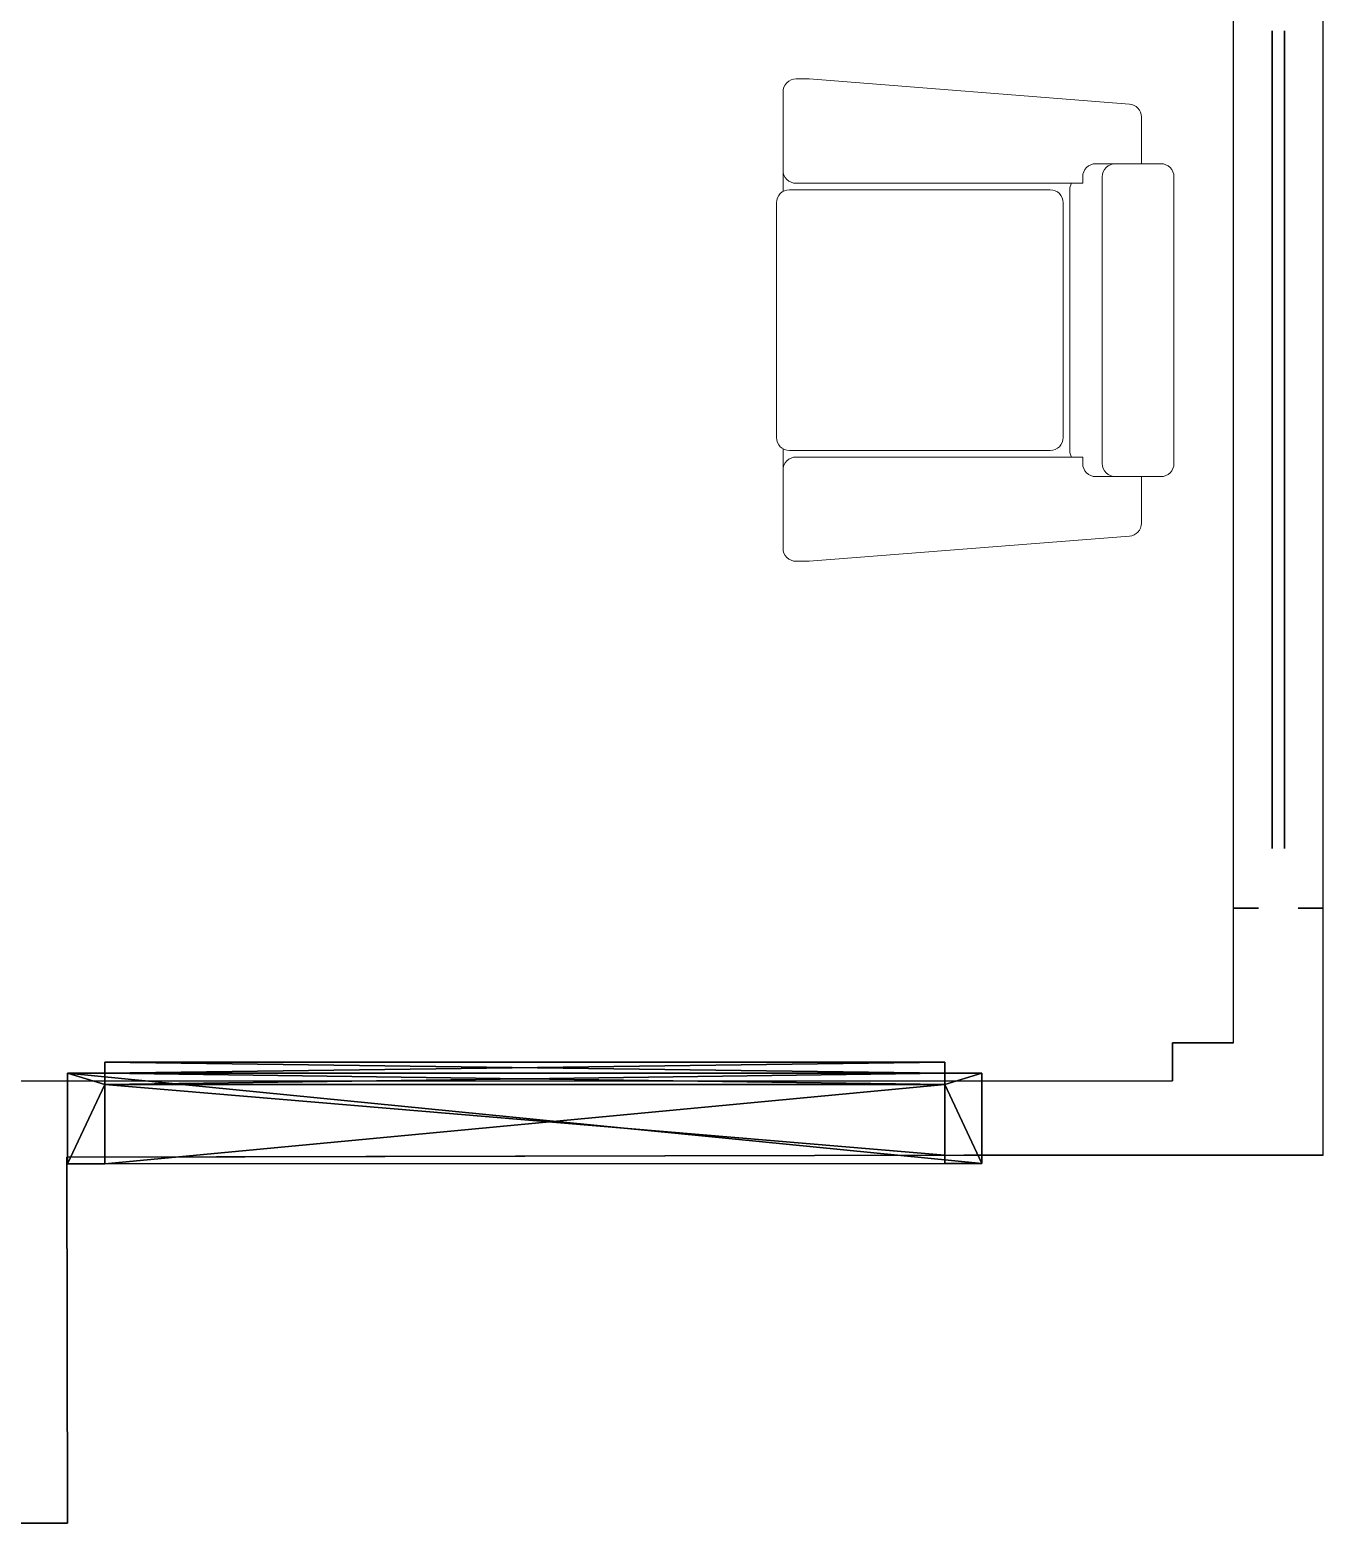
# Model space of a CAD drawing. Header units: metres. Extents: x -0.1 to 64.1, y -0.2 to 39.7.
# Drawn here: x 57.798 to 60.401, y 0 to 3.005 of the extents above; entities that cross this region are included whole.
import ezdxf

# ---------------------------------------------------------------- set-up
doc = ezdxf.new("R2010")
doc.units = ezdxf.units.M
doc.header["$LTSCALE"] = 0.2
doc.layers.add('DLX_CONT', color=7, linetype='Continuous', true_color=0x969696)
doc.layers.add('Muebles', color=9, linetype='Continuous', lineweight=5)
doc.layers.get('0').off()

# ---------------------------------------------------------------- blocks, each defined once
blk = doc.blocks.new('881_0_2')
mesh = blk.add_polyface()
corners = [(0.8226, -0.0125, 0.88), (-0.8226, -0.0125, -0.88), (0.8226, -0.0125, -0.88), (-0.8226, -0.0125, -0.88), (0.8226, -0.0125, 0.88), (-0.8226, -0.0125, 0.88), (-0.8226, 0.0125, -0.88), (0.8226, 0.0125, 0.88), (0.8226, 0.0125, -0.88), (0.8226, 0.0125, 0.88), (-0.8226, 0.0125, -0.88), (-0.8226, 0.0125, 0.88)]
mesh.append_faces([[corners[k] for k in face] for face in [(0, 1, 2), (3, 4, 5), (6, 7, 8), (9, 10, 11)]])
blk = doc.blocks.new('953_0_0')
mesh = blk.add_polyface()
corners = [(-0.8454, -0.0909, 0.925), (0.8454, -0.0684, 0.925), (0.8454, -0.0909, 0.925), (0.8454, -0.0684, 0.925), (-0.8454, -0.0909, 0.925), (-0.8454, -0.0684, 0.925), (0.8454, -0.0909, 0.925), (0.8454, -0.0684, -1), (0.8454, -0.0909, -1), (0.8454, -0.0684, -1), (0.8454, -0.0909, 0.925), (0.8454, -0.0684, 0.925), (-0.8454, -0.0909, -1), (-0.8454, -0.0684, 0.925), (-0.8454, -0.0909, 0.925), (-0.8454, -0.0684, 0.925), (-0.8454, -0.0909, -1), (-0.8454, -0.0684, -1)]
mesh.append_faces([[corners[k] for k in face] for face in [(0, 1, 2), (3, 4, 5), (6, 7, 8), (9, 10, 11), (12, 13, 14), (15, 16, 17)]])
blk = doc.blocks.new('953_0_1')
mesh = blk.add_polyface()
corners = [(-0.8454, -0.0684, -1), (-0.8454, -0.0909, 0.925), (-0.8454, -0.0684, 0.925), (-0.8454, -0.0909, 0.925), (-0.8454, -0.0684, -1), (-0.8454, -0.0909, -1), (0.8454, -0.0909, 0.925), (-0.8454, -0.0684, 0.925), (-0.8454, -0.0909, 0.925), (-0.8454, -0.0684, 0.925), (0.8454, -0.0909, 0.925), (0.8454, -0.0684, 0.925), (0.8454, -0.0684, 0.925), (0.8454, -0.0909, -1), (0.8454, -0.0684, -1), (0.8454, -0.0909, -1), (0.8454, -0.0684, 0.925), (0.8454, -0.0909, 0.925)]
mesh.append_faces([[corners[k] for k in face] for face in [(0, 1, 2), (3, 4, 5), (6, 7, 8), (9, 10, 11), (12, 13, 14), (15, 16, 17)]])
blk = doc.blocks.new('953_0_2')
mesh = blk.add_polyface()
corners = [(-0.9204, 0.0909, 1), (0.9204, -0.0909, 1), (0.9204, 0.0909, 1), (0.9204, -0.0909, 1), (-0.9204, 0.0909, 1), (-0.9204, -0.0909, 1), (0.9204, 0.0909, 1), (0.9204, -0.0909, -1), (0.9204, 0.0909, -1), (0.9204, -0.0909, -1), (0.9204, 0.0909, 1), (0.9204, -0.0909, 1), (-0.9204, 0.0909, -1), (-0.9204, -0.0909, 1), (-0.9204, 0.0909, 1), (-0.9204, -0.0909, 1), (-0.9204, 0.0909, -1), (-0.9204, -0.0909, -1), (0.8454, -0.0684, -1), (0.9204, 0.0909, -1), (0.9204, -0.0909, -1), (0.8454, -0.0684, -1), (0.9204, -0.0909, -1), (0.8454, -0.0909, -1), (0.9204, 0.0909, -1), (0.8454, -0.0684, -1), (0.8454, 0.0909, -1), (-0.9204, 0.0909, -1), (-0.8454, -0.0684, -1), (-0.9204, -0.0909, -1), (-0.9204, -0.0909, -1), (-0.8454, -0.0684, -1), (-0.8454, -0.0909, -1), (-0.8454, -0.0684, -1), (-0.9204, 0.0909, -1), (-0.8454, 0.0909, -1), (-0.9204, 0.0909, 1), (-0.8454, 0.0909, 0.925), (-0.9204, 0.0909, -1), (-0.9204, 0.0909, -1), (-0.8454, 0.0909, 0.925), (-0.8454, 0.0909, -1), (0.9204, 0.0909, 1), (-0.8454, 0.0909, 0.925), (-0.9204, 0.0909, 1), (0.9204, 0.0909, 1), (0.8454, 0.0909, 0.925), (-0.8454, 0.0909, 0.925), (0.9204, 0.0909, -1), (0.8454, 0.0909, 0.925), (0.9204, 0.0909, 1), (0.8454, 0.0909, 0.925), (0.9204, 0.0909, -1), (0.8454, 0.0909, -1), (-0.8454, -0.0909, 0.925), (-0.9204, -0.0909, 1), (-0.9204, -0.0909, -1), (-0.8454, -0.0909, 0.925), (-0.9204, -0.0909, -1), (-0.8454, -0.0909, -1), (-0.8454, -0.0909, 0.925), (0.9204, -0.0909, 1), (-0.9204, -0.0909, 1), (0.8454, -0.0909, 0.925), (0.9204, -0.0909, 1), (-0.8454, -0.0909, 0.925), (0.8454, -0.0909, 0.925), (0.9204, -0.0909, -1), (0.9204, -0.0909, 1), (0.9204, -0.0909, -1), (0.8454, -0.0909, 0.925), (0.8454, -0.0909, -1), (0.8454, 0.0909, 0.925), (-0.8454, -0.0684, 0.925), (-0.8454, 0.0909, 0.925), (-0.8454, -0.0684, 0.925), (0.8454, 0.0909, 0.925), (0.8454, -0.0684, 0.925), (0.8454, 0.0909, -1), (0.8454, -0.0684, 0.925), (0.8454, 0.0909, 0.925), (0.8454, -0.0684, 0.925), (0.8454, 0.0909, -1), (0.8454, -0.0684, -1), (-0.8454, 0.0909, 0.925), (-0.8454, -0.0684, -1), (-0.8454, 0.0909, -1), (-0.8454, -0.0684, -1), (-0.8454, 0.0909, 0.925), (-0.8454, -0.0684, 0.925)]
mesh.append_faces([[corners[k] for k in face] for face in [(0, 1, 2), (3, 4, 5), (6, 7, 8), (9, 10, 11), (12, 13, 14), (15, 16, 17), (18, 19, 20), (21, 22, 23), (24, 25, 26), (27, 28, 29), (30, 31, 32), (33, 34, 35), (36, 37, 38), (39, 40, 41), (42, 43, 44), (45, 46, 47), (48, 49, 50), (51, 52, 53), (54, 55, 56), (57, 58, 59), (60, 61, 62), (63, 64, 65), (66, 67, 68), (69, 70, 71), (72, 73, 74), (75, 76, 77), (78, 79, 80), (81, 82, 83), (84, 85, 86), (87, 88, 89)]])
blk = doc.blocks.new('953_0_3')
mesh = blk.add_polyface()
corners = [(0.8454, -0.1134, 0.925), (-0.8454, -0.0909, 0.925), (-0.8454, -0.1134, 0.925), (-0.8454, -0.0909, 0.925), (0.8454, -0.1134, 0.925), (0.8454, -0.0909, 0.925), (-0.8454, -0.1134, 0.925), (-0.8454, -0.0909, -1), (-0.8454, -0.1134, -1), (-0.8454, -0.0909, -1), (-0.8454, -0.1134, 0.925), (-0.8454, -0.0909, 0.925)]
mesh.append_faces([[corners[k] for k in face] for face in [(0, 1, 2), (3, 4, 5), (6, 7, 8), (9, 10, 11)]])
blk = doc.blocks.new('953_0_4')
mesh = blk.add_polyface()
corners = [(0.8454, -0.1134, -1), (0.8454, -0.0909, 0.925), (0.8454, -0.1134, 0.925), (0.8454, -0.0909, 0.925), (0.8454, -0.1134, -1), (0.8454, -0.0909, -1), (-0.8454, -0.0909, -1), (0.8454, -0.0909, -1), (-0.8454, -0.1134, -1), (-0.8454, -0.1134, -1), (0.8454, -0.0909, -1), (0.8454, -0.1134, -1), (-0.8454, -0.0909, -1), (0.8454, -0.0684, -1), (0.8454, -0.0909, -1), (0.8454, -0.0684, -1), (-0.8454, -0.0909, -1), (-0.8454, -0.0684, -1), (-0.8454, -0.0684, -1), (0.8454, -0.0684, 0.925), (0.8454, -0.0684, -1), (0.8454, -0.0684, 0.925), (-0.8454, -0.0684, -1), (-0.8454, -0.0684, 0.925)]
mesh.append_faces([[corners[k] for k in face] for face in [(0, 1, 2), (3, 4, 5), (6, 7, 8), (9, 10, 11), (12, 13, 14), (15, 16, 17), (18, 19, 20), (21, 22, 23)]])
blk = doc.blocks.new('953_0_5')
mesh = blk.add_polyface()
corners = [(-0.8454, -0.1134, 0.925), (0.8454, -0.1134, -1), (0.8454, -0.1134, 0.925), (0.8454, -0.1134, -1), (-0.8454, -0.1134, 0.925), (-0.8454, -0.1134, -1)]
mesh.append_faces([[corners[k] for k in face] for face in [(0, 1, 2), (3, 4, 5)]])
blk = doc.blocks.new('sl17-1pl')
at = {"layer": 'Muebles', "ltscale": 0.5}
for points in [[(-0.0656, 0.3148), (-0.0656, 0.4085, 0.39147), (-0.0898, 0.4347), (-0.7344, 0.4852), (-0.7607, 0.4852, 0.414214), (-0.7869, 0.459), (-0.7869, 0.2588)], [(-0.7869, 0.3016, 0.414214), (-0.7607, 0.2754), (-0.1836, 0.2754), (-0.1836, 0.2885, -0.414214), (-0.1574, 0.3148), (-0.0262, 0.3148, -0.414214), (0, 0.2885), (0, -0.2885, -0.414214), (-0.0262, -0.3148), (-0.1574, -0.3148, -0.414214), (-0.1836, -0.2885), (-0.1836, -0.2754), (-0.7607, -0.2754, 0.414214), (-0.7869, -0.3016)], [(-0.118, -0.3148, -0.414214), (-0.1443, -0.2885), (-0.1443, 0.2885, -0.414214), (-0.118, 0.3148)], [(-0.2063, -0.2754, -0.131652), (-0.2098, -0.2623), (-0.2098, 0.2623, -0.131652), (-0.2063, 0.2754)], [(-0.7869, -0.2588), (-0.7869, -0.459, 0.414214), (-0.7607, -0.4852), (-0.7344, -0.4852), (-0.0898, -0.4347, 0.39147), (-0.0656, -0.4085), (-0.0656, -0.3148)]]:
    blk.add_lwpolyline(points, format="xyb", dxfattribs=at)
blk.add_lwpolyline([(-0.2492, 0.2623), (-0.7738, 0.2623, 0.414214), (-0.8, 0.2361), (-0.8, -0.2361, 0.414214), (-0.7738, -0.2623), (-0.2492, -0.2623, 0.414214), (-0.223, -0.2361), (-0.223, 0.2361, 0.414214)], format="xyb", close=True, dxfattribs=at)

msp = doc.modelspace()

# ---------------------------------------------------------------- linework, layer by layer
at = {"layer": 'DLX_CONT'}
for points in [[(60.4014, 0.7405, 0), (60.4014, 12.8643, 0)], [(60.4014, 0.7405, 0), (60.4014, 12.8643, 0)], [(60.2208, 0.9661, 0), (60.2205, 5.5836, 0)], [(60.2208, 0.9661, 0), (60.2205, 5.5836, 0)], [(60.0984, 0.8901, 0), (60.0984, 0.9661, 0)], [(60.0984, 0.9661, 0), (60.2208, 0.9661, 0)], [(60.0984, 0.8901, 0), (60.0984, 0.9661, 0)], [(60.0984, 0.9661, 0), (60.2208, 0.9661, 0)], [(57.724, 0.89, 0), (57.874, 0.89, 0)], [(57.724, 0.89, 0), (57.874, 0.89, 0)], [(57.874, 0.89, 0), (60.0984, 0.8901, 0)], [(57.874, 0.89, 0), (60.0984, 0.8901, 0)], [(57.8728, 0.7361, 0), (59.6781, 0.7405, 0)], [(57.8728, 0.7361, 0), (59.6781, 0.7405, 0)], [(57.874, 0, 0), (57.8728, 0.7361, 0)], [(57.874, 0, 0), (57.8728, 0.7361, 0)], [(59.6781, 0.7405, 0), (60.4014, 0.7405, 0)], [(59.6781, 0.7405, 0), (60.4014, 0.7405, 0)], [(55.8086, 0, 0), (57.874, 0, 0)], [(55.8086, 0, 0), (57.874, 0, 0)]]:
    msp.add_polyline3d(points, dxfattribs=at)

# ---------------------------------------------------------------- block references
msp.add_blockref('sl17-1pl', (60.1012, 2.4205, 2.6))
for name, p, rotation in [('881_0_2', (60.3111, 2.1798, 1), 89.99999999999999), ('953_0_2', (58.7944, 0.8142, 1), 180.0027688022929), ('953_0_3', (58.7944, 0.8142, 1), 180.0027688022929), ('953_0_4', (58.7944, 0.8142, 1), 180.0027688022929), ('953_0_5', (58.7944, 0.8142, 1), 180.0027688022929), ('953_0_0', (58.7944, 0.8142, 1), 180.0027688022929), ('953_0_1', (58.7944, 0.8142, 1), 180.0027688022929)]:
    msp.add_blockref(name, p, dxfattribs=dict(at, rotation=rotation))

# ---------------------------------------------------------------- meshes
mesh = msp.add_polyface(dxfattribs=at)
corners = [(55.8086, 0.742, 2.8), (55.8086, 0), (55.8086, 0, 2.8), (55.8086, 0), (55.8086, 0.742, 2.8), (55.8086, 0.742), (52.9098, 8.7283, 2.8), (52.9043, 0.7405), (52.9043, 0.7405, 2.8), (52.9043, 0.7405), (52.9098, 8.7283, 2.8), (52.9098, 8.7283), (56.6253, 8.7283, 2.8), (52.9098, 8.7283), (52.9098, 8.7283, 2.8), (52.9098, 8.7283), (56.6253, 8.7283, 2.8), (56.6253, 8.7283), (56.6245, 9.7284, 2.8), (56.6253, 8.7283), (56.6253, 8.7283, 2.8), (56.6253, 8.7283), (56.6245, 9.7284, 2.8), (56.6245, 9.7284), (54.0003, 9.7284), (55.9839, 9.7284, 2.3), (54.0003, 9.7284, 2.8), (56.6244, 9.7284, 2.3), (56.6245, 9.7284), (56.6245, 9.7284, 2.8), (56.6244, 9.7284, 0.8), (56.6245, 9.7284), (56.6244, 9.7284, 2.3), (54.0003, 9.7284, 2.8), (56.6244, 9.7284, 2.3), (56.6245, 9.7284, 2.8), (54.0003, 9.7284, 2.8), (55.9839, 9.7284, 2.3), (56.6244, 9.7284, 2.3), (54.0003, 9.7284), (55.9839, 9.7284, 0.8), (55.9839, 9.7284, 2.3), (56.6245, 9.7284), (55.9839, 9.7284, 0.8), (54.0003, 9.7284), (55.9839, 9.7284, 0.8), (56.6245, 9.7284), (56.6244, 9.7284, 0.8), (54.0003, 9.7284), (54.0003, 11.7003, 0.8), (54.0003, 12.2874), (54.0003, 12.2874, 2.8), (54.0003, 10.2519, 2.3), (54.0003, 9.7284, 2.8), (54.0003, 12.2874, 2.8), (54.0003, 11.7003, 2.3), (54.0003, 10.2519, 2.3), (54.0003, 10.2519, 2.3), (54.0003, 9.7284), (54.0003, 9.7284, 2.8), (54.0003, 10.2519, 0.8), (54.0003, 9.7284), (54.0003, 10.2519, 2.3), (54.0003, 12.2874), (54.0003, 11.7003, 2.3), (54.0003, 12.2874, 2.8), (54.0003, 12.2874), (54.0003, 11.7003, 0.8), (54.0003, 11.7003, 2.3), (54.0003, 11.7003, 0.8), (54.0003, 9.7284), (54.0003, 10.2519, 0.8), (53.8265, 12.2713, 2.8), (54.0003, 12.2874), (54.0003, 12.2874, 2.8), (54.0003, 12.2874), (53.8265, 12.2713, 2.8), (53.8265, 12.2713), (53.764, 12.9332, 2.8), (53.8265, 12.2713), (53.8265, 12.2713, 2.8), (53.8265, 12.2713), (53.764, 12.9332, 2.8), (53.764, 12.9332), (53.772, 13.0109, 2.8), (53.764, 12.9332), (53.764, 12.9332, 2.8), (53.764, 12.9332), (53.772, 13.0109, 2.8), (53.772, 13.0109), (53.8091, 13.0796, 2.8), (53.772, 13.0109), (53.772, 13.0109, 2.8), (53.772, 13.0109), (53.8091, 13.0796, 2.8), (53.8091, 13.0796), (53.8698, 13.1289, 2.8), (53.8091, 13.0796), (53.8091, 13.0796, 2.8), (53.8091, 13.0796), (53.8698, 13.1289, 2.8), (53.8698, 13.1289), (53.9447, 13.1511, 2.8), (53.8698, 13.1289), (53.8698, 13.1289, 2.8), (53.8698, 13.1289), (53.9447, 13.1511, 2.8), (53.9447, 13.1511), (56.7883, 13.4142, 2.8), (53.9447, 13.1511), (53.9447, 13.1511, 2.8), (53.9447, 13.1511), (56.7883, 13.4142, 2.8), (56.7883, 13.4142), (56.8658, 13.4061, 2.8), (56.7883, 13.4142), (56.7883, 13.4142, 2.8), (56.7883, 13.4142), (56.8658, 13.4061, 2.8), (56.8658, 13.4061), (56.9344, 13.369, 2.8), (56.8658, 13.4061), (56.8658, 13.4061, 2.8), (56.8658, 13.4061), (56.9344, 13.369, 2.8), (56.9344, 13.369), (56.9835, 13.3085, 2.8), (56.9344, 13.369), (56.9344, 13.369, 2.8), (56.9344, 13.369), (56.9835, 13.3085, 2.8), (56.9835, 13.3085), (57.0059, 13.2339, 2.8), (56.9835, 13.3085), (56.9835, 13.3085, 2.8), (56.9835, 13.3085), (57.0059, 13.2339, 2.8), (57.0059, 13.2339), (57.0691, 12.5642, 2.8), (57.0059, 13.2339), (57.0059, 13.2339, 2.8), (57.0059, 13.2339), (57.0691, 12.5642, 2.8), (57.0691, 12.5642), (60.0993, 12.8546, 2.8), (57.0691, 12.5642), (57.0691, 12.5642, 2.8), (57.0691, 12.5642), (60.0993, 12.8546, 2.8), (60.0993, 12.8546), (60.0993, 12.8643, 2.8), (60.0993, 12.8546), (60.0993, 12.8546, 2.8), (60.0993, 12.8546), (60.0993, 12.8643, 2.8), (60.0993, 12.8643), (60.4014, 12.8643, 2.8), (60.0993, 12.8643), (60.0993, 12.8643, 2.8), (60.0993, 12.8643), (60.4014, 12.8643, 2.8), (60.4014, 12.8643), (57.874, 0, 2.8), (57.8728, 0.7361), (57.8728, 0.7361, 2.8), (57.8728, 0.7361), (57.874, 0, 2.8), (57.874, 0), (55.8086, 0, 2.8), (57.874, 0), (57.874, 0, 2.8), (57.874, 0), (55.8086, 0, 2.8), (55.8086, 0)]
mesh.append_faces([[corners[k] for k in face] for face in [(0, 1, 2), (3, 4, 5), (6, 7, 8), (9, 10, 11), (12, 13, 14), (15, 16, 17), (18, 19, 20), (21, 22, 23), (24, 25, 26), (27, 28, 29), (30, 31, 32), (33, 34, 35), (36, 37, 38), (39, 40, 41), (42, 43, 44), (45, 46, 47), (48, 49, 50), (51, 52, 53), (54, 55, 56), (57, 58, 59), (60, 61, 62), (63, 64, 65), (66, 67, 68), (69, 70, 71), (72, 73, 74), (75, 76, 77), (78, 79, 80), (81, 82, 83), (84, 85, 86), (87, 88, 89), (90, 91, 92), (93, 94, 95), (96, 97, 98), (99, 100, 101), (102, 103, 104), (105, 106, 107), (108, 109, 110), (111, 112, 113), (114, 115, 116), (117, 118, 119), (120, 121, 122), (123, 124, 125), (126, 127, 128), (129, 130, 131), (132, 133, 134), (135, 136, 137), (138, 139, 140), (141, 142, 143), (144, 145, 146), (147, 148, 149), (150, 151, 152), (153, 154, 155), (156, 157, 158), (159, 160, 161), (162, 163, 164), (165, 166, 167), (168, 169, 170), (171, 172, 173)]])
mesh = msp.add_polyface(dxfattribs=at)
corners = [(60.2208, 1.2372, 2), (60.2711, 1.2372), (60.2208, 1.2372), (60.2711, 1.2372), (60.2208, 1.2372, 2), (60.2711, 1.2372, 2)]
mesh.append_faces([[corners[k] for k in face] for face in [(0, 1, 2), (3, 4, 5)]])
mesh = msp.add_polyface(dxfattribs=at)
corners = [(60.3511, 1.2372), (60.4015, 1.2372, 2), (60.3511, 1.2372, 2), (60.4015, 1.2372, 2), (60.3511, 1.2372), (60.4015, 1.2372)]
mesh.append_faces([[corners[k] for k in face] for face in [(0, 1, 2), (3, 4, 5)]])
mesh = msp.add_polyface(dxfattribs=at)
corners = [(60.0984, 0.9661, 2.8), (60.0984, 0.8901), (60.0984, 0.8901, 2.8), (60.0984, 0.8901), (60.0984, 0.9661, 2.8), (60.0984, 0.9661)]
mesh.append_faces([[corners[k] for k in face] for face in [(0, 1, 2), (3, 4, 5)]])
mesh = msp.add_polyface(dxfattribs=at)
corners = [(60.2208, 0.9661, 2.8), (60.0984, 0.9661), (60.0984, 0.9661, 2.8), (60.0984, 0.9661), (60.2208, 0.9661, 2.8), (60.2208, 0.9661)]
mesh.append_faces([[corners[k] for k in face] for face in [(0, 1, 2), (3, 4, 5)]])
mesh = msp.add_polyface(dxfattribs=at)
corners = [(59.6398, 0.7404), (57.949, 0.8825), (57.949, 0.7363), (57.949, 0.8825), (59.6398, 0.7404), (59.6398, 0.8826)]
mesh.append_faces([[corners[k] for k in face] for face in [(0, 1, 2), (3, 4, 5)]])
mesh = msp.add_polyface(dxfattribs=at)
corners = [(57.8728, 0.7361, 2.8), (57.874, 0.7361, 2), (59.6781, 0.7405, 2.8), (59.6781, 0.7405, 2.8), (57.874, 0.7361, 2), (59.6781, 0.7405, 2), (57.8728, 0.7361), (57.874, 0.7361, 2), (57.8728, 0.7361, 2.8), (57.874, 0.7361, 2), (57.8728, 0.7361), (57.874, 0.7361)]
mesh.append_faces([[corners[k] for k in face] for face in [(0, 1, 2), (3, 4, 5), (6, 7, 8), (9, 10, 11)]])
mesh = msp.add_polyface(dxfattribs=at)
corners = [(59.7148, 0.7405, 2), (60.4014, 0.7405), (60.4014, 0.7405, 2.8), (59.7148, 0.7405, 2), (59.6781, 0.7405, 2.8), (59.6781, 0.7405, 2), (59.7148, 0.7405, 2), (60.4014, 0.7405, 2.8), (59.6781, 0.7405, 2.8), (60.4014, 0.7405), (59.7148, 0.7405, 2), (59.7148, 0.7405)]
mesh.append_faces([[corners[k] for k in face] for face in [(0, 1, 2), (3, 4, 5), (6, 7, 8), (9, 10, 11)]])

doc.saveas('drawing.dxf')
